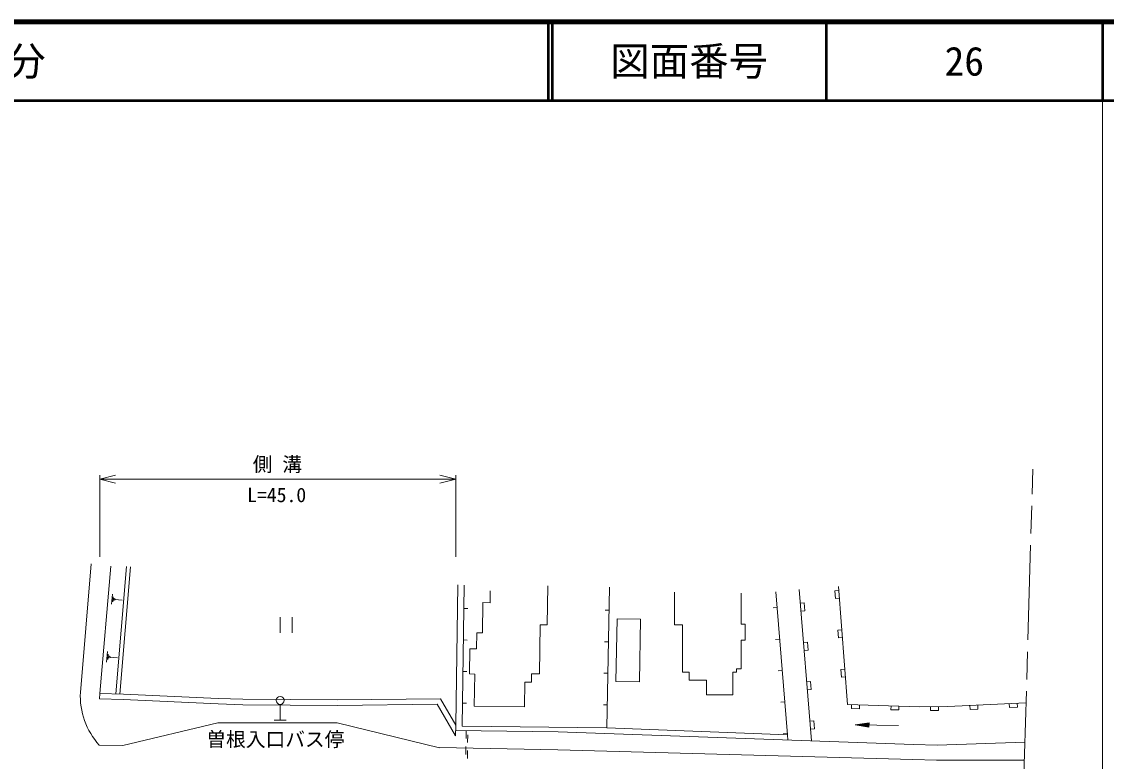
# Model space of a CAD drawing. Units: millimetres on the paper. Extents: x 40 to 680, y 20 to 380.
# Drawn here: x 442 to 579.5, y 286.3 to 380 of the extents above; entities that cross this region are included whole.
import ezdxf
from ezdxf.enums import TextEntityAlignment as Align

# ---------------------------------------------------------------- set-up
doc = ezdxf.new("R2010")
doc.units = ezdxf.units.MM
doc.linetypes.add('CHAIN', pattern=[18.5, 12, -1.5, 3.5, -1.5])
for name, color, linetype, lineweight in [('M-BGD', 7, 'Continuous', 13), ('M-BMK', 2, 'CHAIN', 13), ('M-STR-HTXT', 7, 'Continuous', 13), ('M-TTL', 2, 'Continuous', 140), ('M-TTL-BAND', 7, 'Continuous', 13), ('M-TTL-LINE', 7, 'Continuous', 50)]:
    doc.layers.add(name, color=color, linetype=linetype, lineweight=lineweight)
doc.layers.add('M-TTL-TXT', color=7, linetype='Continuous')
doc.styles.add('ＭＳ ゴシック', font='')
doc.styles.get('ＭＳ ゴシック').set_extended_font_data('MS Gothic')

msp = doc.modelspace()

# ---------------------------------------------------------------- linework, layer by layer
at = {"layer": 'M-BGD'}
for p, q in [((450.806, 311.304), (449.427, 295.024)), ((455.273, 310.988), (453.945, 294.825)), ((455.772, 310.947), (454.446, 294.811)), ((497.017, 290.874), (497.276, 308.635)), ((497.828, 290.725), (498.073, 308.596)), ((508.631, 303.579), (508.695, 308.538)), ((516.524, 308.341), (516.18, 290.527)), ((542.127, 288.87), (540.55, 308.039)), ((453.375, 306.179), (453.487, 307.47)), ((453.532, 306.491), (453.588, 307.136)), ((453.675, 306.641), (453.703, 306.964)), ((453.811, 306.71), (453.825, 306.872)), ((453.818, 306.791), (454.722, 306.713)), ((501.371, 306.378), (501.391, 307.901)), ((524.752, 303.595), (524.747, 307.71)), ((533.194, 307.602), (533.199, 303.668)), ((537.586, 307.76), (539.063, 289.651)), ((545.567, 307.936), (545.069, 307.897)), ((545.069, 307.897), (545.148, 306.9)), ((545.148, 306.9), (545.646, 306.939)), ((498.032, 305.66), (498.532, 305.653)), ((500.394, 302.564), (500.444, 306.39)), ((500.444, 306.39), (501.371, 306.378)), ((516.468, 305.433), (515.968, 305.443)), ((537.749, 305.767), (537.251, 305.726)), ((541.191, 306.352), (540.692, 306.311)), ((540.774, 305.315), (541.273, 305.356)), ((541.273, 305.356), (541.191, 306.352)), ((474.772, 304.548), (474.772, 302.548)), ((476.272, 302.548), (476.272, 304.548)), ((517.469, 304.339), (517.31, 296.412)), ((520.461, 304.279), (517.469, 304.339)), ((520.303, 296.353), (520.461, 304.279)), ((499.691, 302.573), (499.664, 300.54)), ((500.394, 302.564), (499.691, 302.573)), ((507.651, 297.349), (507.733, 303.591)), ((507.733, 303.591), (508.631, 303.579)), ((525.77, 303.597), (524.752, 303.595)), ((525.778, 297.576), (525.77, 303.597)), ((533.199, 303.668), (533.708, 303.669)), ((533.708, 303.669), (533.71, 301.652)), ((545.961, 302.952), (545.463, 302.912)), ((545.463, 302.912), (545.541, 301.915)), ((497.978, 301.66), (498.478, 301.653)), ((516.391, 301.434), (515.891, 301.443)), ((533.202, 301.652), (533.71, 301.652)), ((533.202, 301.652), (533.206, 298.007)), ((538.074, 301.78), (537.576, 301.739)), ((541.601, 301.369), (541.102, 301.328)), ((541.683, 300.373), (541.601, 301.369)), ((545.541, 301.915), (546.04, 301.955)), ((452.742, 298.864), (452.857, 300.186)), ((452.903, 299.183), (452.96, 299.844)), ((498.787, 300.551), (498.745, 297.355)), ((499.664, 300.54), (498.787, 300.551)), ((541.184, 300.332), (541.683, 300.373)), ((453.05, 299.337), (453.078, 299.667)), ((453.189, 299.408), (453.203, 299.573)), ((453.196, 299.491), (454.121, 299.411)), ((497.923, 297.661), (498.423, 297.654)), ((499.421, 297.346), (498.745, 297.355)), ((499.421, 297.346), (499.367, 293.275)), ((506.642, 297.362), (506.628, 296.305)), ((506.642, 297.362), (507.651, 297.349)), ((516.313, 297.434), (515.813, 297.444)), ((525.778, 297.576), (526.603, 297.577)), ((526.603, 297.577), (526.605, 296.554)), ((532.166, 297.57), (532.622, 297.571)), ((532.166, 297.57), (532.17, 294.718)), ((533.206, 298.007), (532.621, 298.006)), ((532.621, 298.006), (532.622, 297.571)), ((538.399, 297.793), (537.901, 297.752)), ((546.355, 297.967), (545.856, 297.928)), ((545.856, 297.928), (545.935, 296.931)), ((505.754, 293.192), (505.795, 296.316)), ((505.795, 296.316), (506.628, 296.305)), ((517.31, 296.412), (520.303, 296.353)), ((526.605, 296.554), (528.81, 296.557)), ((528.81, 296.557), (528.812, 294.713)), ((542.011, 296.386), (541.512, 296.345)), ((542.093, 295.389), (542.011, 296.386)), ((545.935, 296.931), (546.434, 296.97)), ((451.896, 294.882), (454.9, 294.799)), ((454.9, 294.799), (466.914, 294.252)), ((528.812, 294.713), (532.17, 294.718)), ((541.594, 295.348), (542.093, 295.389)), ((451.876, 294.182), (454.875, 294.099)), ((454.875, 294.099), (466.888, 293.552)), ((466.888, 293.552), (470.017, 293.46)), ((466.914, 294.252), (470.029, 294.16)), ((470.017, 293.46), (482.048, 293.372)), ((470.029, 294.16), (482.049, 294.072)), ((474.759, 293.497), (474.759, 291.497)), ((482.048, 293.372), (494.675, 293.507)), ((482.049, 294.072), (495.075, 294.212)), ((494.675, 293.507), (496.992, 289.524)), ((495.075, 294.212), (497.017, 290.874)), ((497.868, 293.661), (498.368, 293.654)), ((499.367, 293.275), (505.754, 293.192)), ((516.236, 293.435), (515.736, 293.445)), ((538.724, 293.806), (538.226, 293.766)), ((547.214, 293.471), (547.199, 292.971)), ((547.199, 292.971), (548.198, 292.941)), ((548.198, 292.941), (548.214, 293.44)), ((552.212, 293.317), (552.196, 292.818)), ((553.196, 292.787), (553.211, 293.287)), ((557.21, 293.21), (557.211, 292.71)), ((558.211, 292.713), (558.21, 293.213)), ((562.207, 293.35), (562.231, 292.851)), ((562.231, 292.851), (563.23, 292.899)), ((563.23, 292.899), (563.206, 293.398)), ((567.201, 293.591), (567.225, 293.092)), ((567.225, 293.092), (568.224, 293.14)), ((568.224, 293.14), (568.2, 293.639)), ((552.196, 292.818), (553.196, 292.787)), ((557.211, 292.71), (558.211, 292.713)), ((454.827, 288.299), (466.873, 291.152)), ((466.873, 291.152), (469.988, 291.16)), ((469.988, 291.16), (482.003, 291.172)), ((474.009, 291.497), (475.509, 291.497)), ((482.003, 291.172), (494.973, 288.012)), ((497.017, 290.874), (496.992, 289.524)), ((497.004, 290.174), (510.017, 290.023)), ((497.828, 290.725), (516.18, 290.527)), ((498.349, 290.158), (498.333, 289.158)), ((516.18, 290.527), (539.063, 289.651)), ((542.421, 291.403), (541.922, 291.362)), ((542.004, 290.365), (542.503, 290.406)), ((542.503, 290.406), (542.421, 291.403)), ((547.673, 290.923), (549.424, 291.178)), ((547.673, 290.923), (549.423, 291.15)), ((547.673, 290.923), (549.422, 291.115)), ((547.673, 290.923), (549.422, 291.079)), ((547.673, 290.923), (549.421, 291.051)), ((547.673, 290.923), (549.421, 291.012)), ((547.673, 290.923), (549.42, 290.974)), ((547.673, 290.923), (549.419, 290.939)), ((547.673, 290.923), (549.414, 290.646)), ((547.673, 290.923), (549.415, 290.688)), ((547.673, 290.923), (549.416, 290.728)), ((547.673, 290.923), (549.416, 290.766)), ((547.673, 290.923), (549.417, 290.817)), ((547.673, 290.923), (549.418, 290.869)), ((547.673, 290.923), (549.413, 290.604)), ((553.145, 290.824), (547.673, 290.923)), ((549.424, 291.178), (549.413, 290.604)), ((498.525, 288.656), (498.541, 289.656)), ((510.017, 290.023), (555.036, 288.407)), ((539.05, 289.82), (538.551, 289.779)), ((539.063, 289.651), (539.118, 288.978)), ((451.826, 288.332), (454.827, 288.299)), ((494.963, 288.013), (509.97, 287.723)), ((498.317, 288.158), (498.301, 287.159)), ((498.493, 286.656), (498.509, 287.656)), ((509.97, 287.723), (554.982, 286.508))]:
    msp.add_line(p, q, dxfattribs=at)
for points in [[(453.292, 311.012), (451.896, 294.882), (451.876, 294.182)], [(545.528, 308.435), (546.709, 293.487), (555.817, 293.207), (559.421, 293.216), (569.318, 293.693)], [(555.036, 288.407), (558.037, 288.322), (569.173, 288.712)], [(554.982, 286.508), (557.983, 286.422), (569.106, 286.413)]]:
    msp.add_lwpolyline(points, dxfattribs=at)
msp.add_circle((474.759, 293.997), 0.5, dxfattribs=at)
msp.add_arc((458.721, 294.579), 9.305, 177.26294, 222.17718, dxfattribs=at)
at = {"layer": 'M-BMK'}
msp.add_line((569.011, 283.165), (570.182, 323.281), dxfattribs=at)
at = {"layer": 'M-STR-HTXT'}
for p, q in [((451.896, 322.029), (453.896, 322.529)), ((451.896, 322.529), (451.896, 312.212)), ((451.896, 322.029), (497.017, 322.029)), ((451.896, 322.029), (453.896, 321.529)), ((497.017, 322.029), (495.017, 322.529)), ((497.017, 322.029), (495.017, 321.529)), ((497.017, 322.529), (497.017, 312.212))]:
    msp.add_line(p, q, dxfattribs=at)
at = {"layer": 'M-TTL'}
msp.add_line((680, 380), (40, 380), dxfattribs=at)
at = {"layer": 'M-TTL-BAND'}
msp.add_line((579, 20), (579, 370), dxfattribs=at)
at = {"layer": 'M-TTL-LINE'}
for p, q in [((508.747, 380), (508.747, 370)), ((509.247, 380), (509.247, 370)), ((543.997, 380), (543.997, 370)), ((579, 380), (579, 370)), ((40, 370), (680, 370))]:
    msp.add_line(p, q, dxfattribs=at)

# ---------------------------------------------------------------- texts
at = {"layer": 'M-BGD', "style": 'ＭＳ ゴシック'}
msp.add_text('曽根入口バス停', height=1.833, dxfattribs=at).set_placement((474.154, 287.6), align=Align.BOTTOM_CENTER)
at = {"layer": 'M-STR-HTXT', "style": 'ＭＳ ゴシック'}
msp.add_text('側 溝', height=1.833, dxfattribs=at).set_placement((474.409, 322.458), align=Align.BOTTOM_CENTER)
msp.add_text('L=45.0', height=1.833, dxfattribs=at).set_placement((474.316, 320.037), align=Align.MIDDLE_CENTER)
at = {"layer": 'M-TTL-TXT', "style": 'ＭＳ ゴシック'}
msp.add_text('美祢市大嶺町東分', height=3.666, dxfattribs=at).set_placement((405.024, 375), align=Align.MIDDLE_LEFT)
for s, p in [('図面番号', (526.622, 375)), ('26', (561.497, 375))]:
    msp.add_text(s, height=3.666, dxfattribs=at).set_placement(p, align=Align.MIDDLE_CENTER)

doc.saveas('drawing.dxf')
